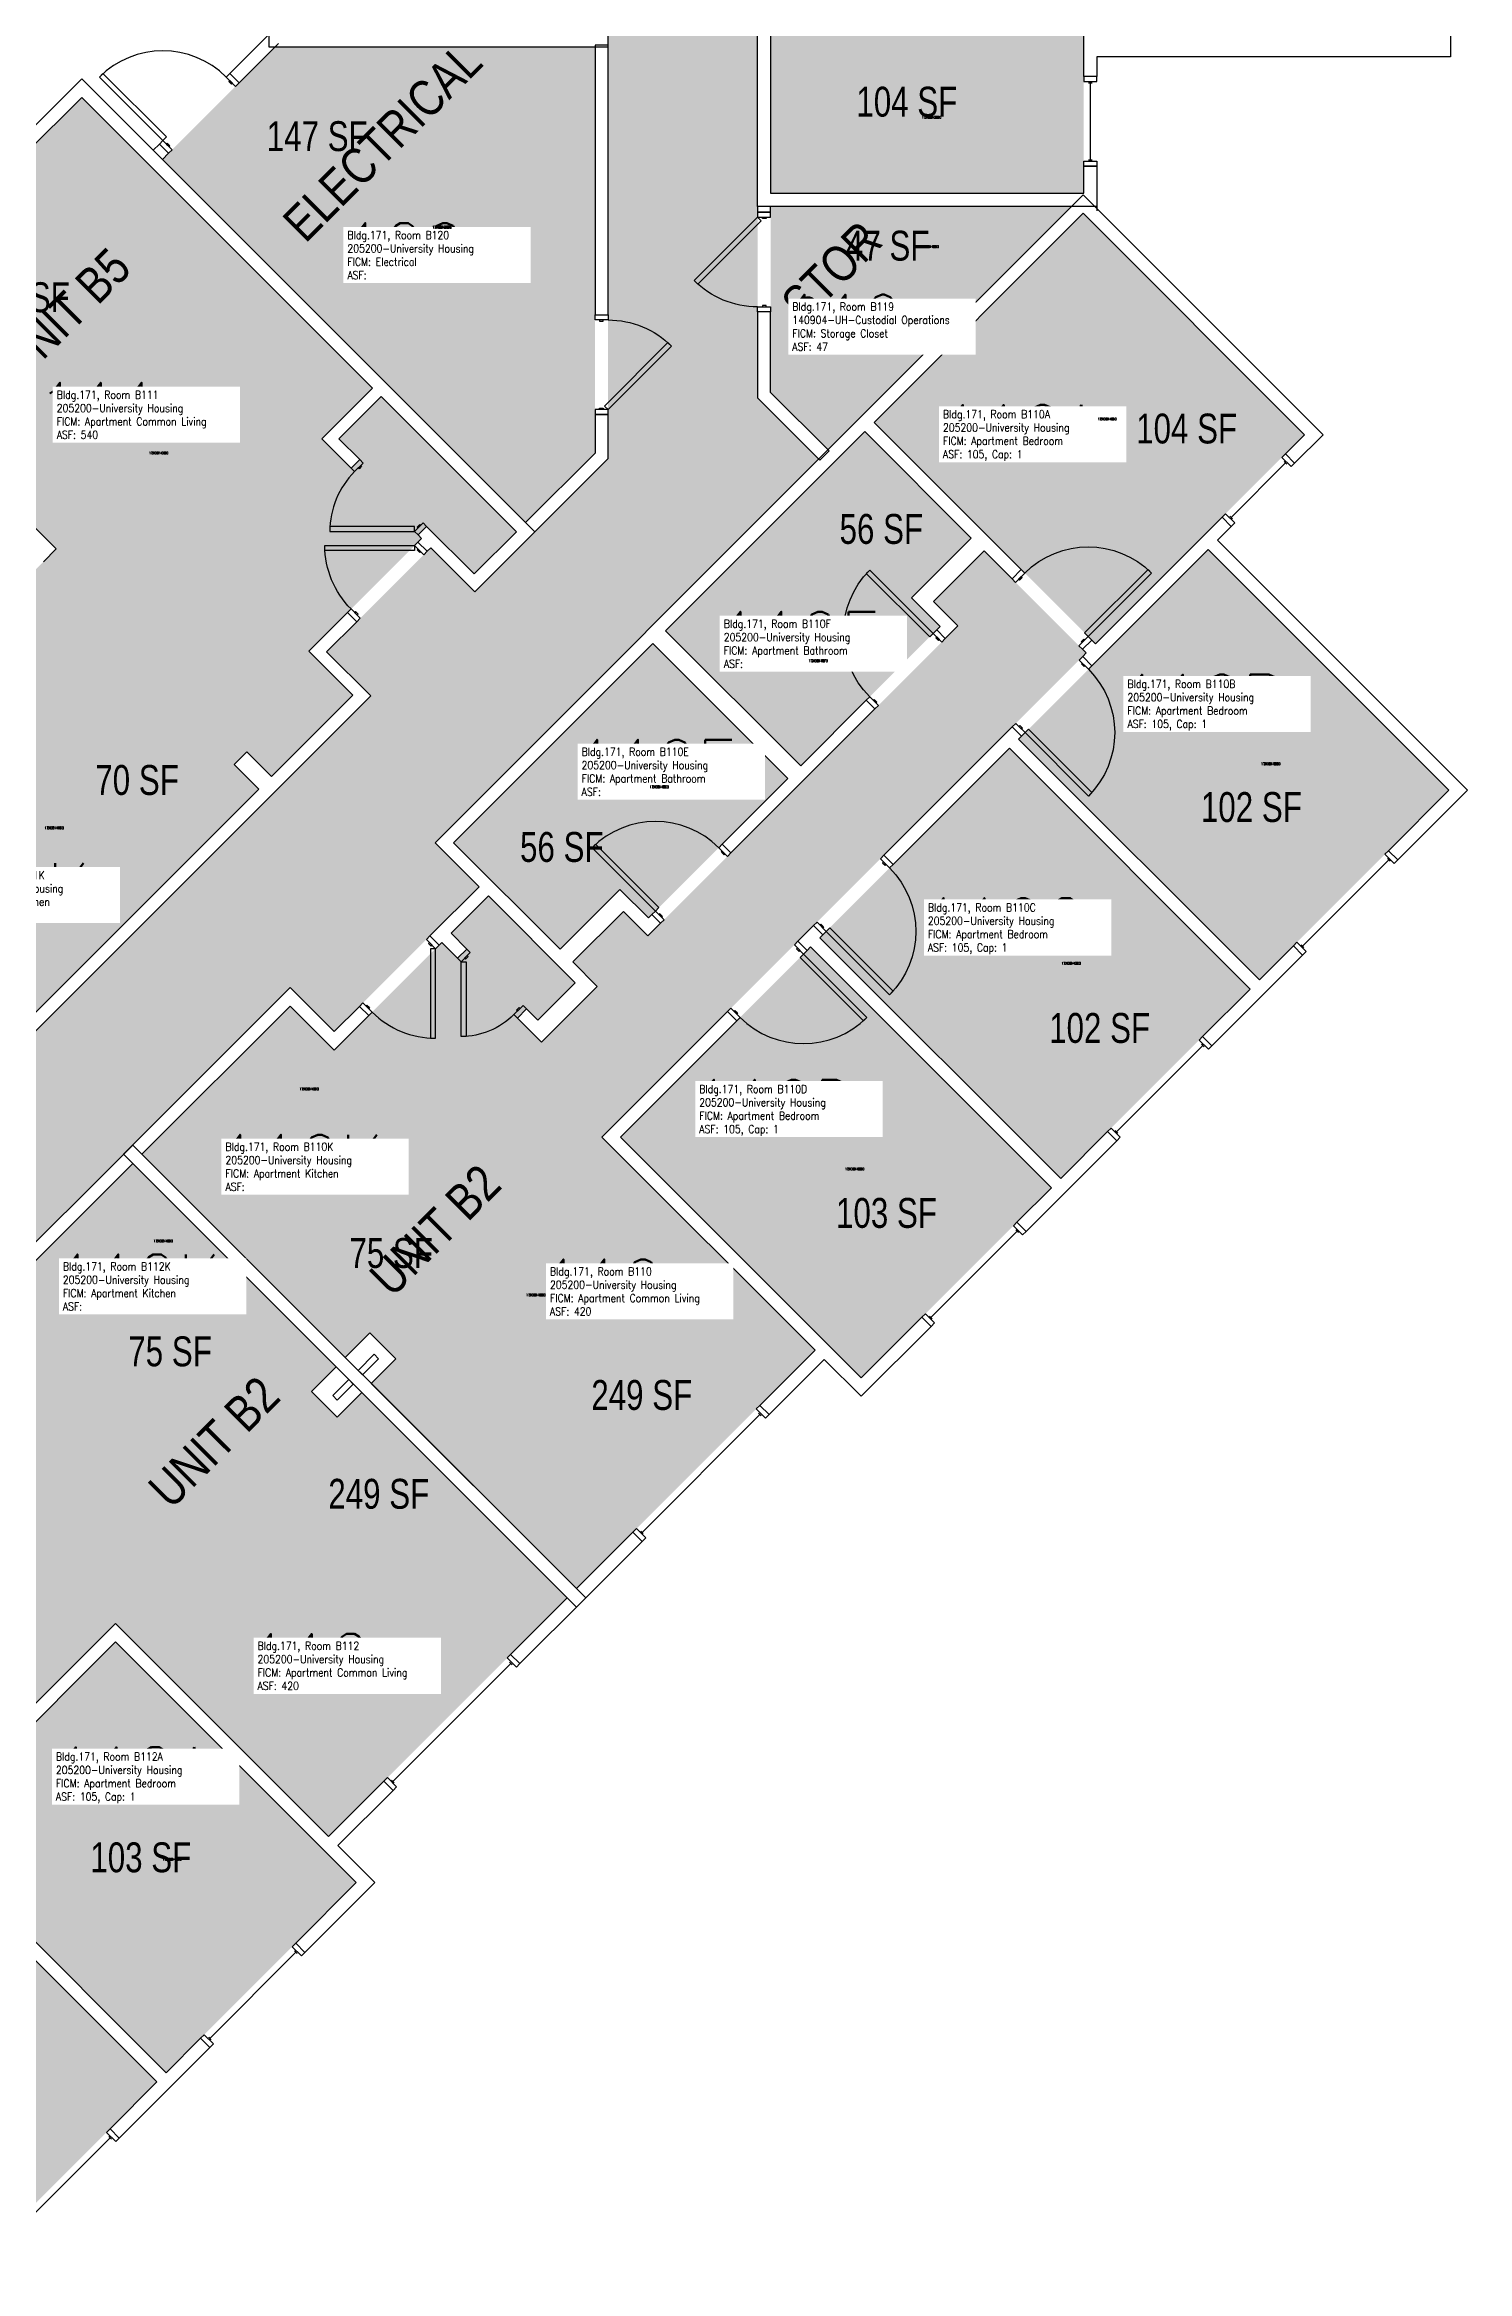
# Model space of a CAD drawing. Header units: inches. Extents: x -98 to 2219, y 102 to 2358.
# Drawn here: x 1648 to 2219, y 443 to 1338 of the extents above; entities that cross this region are included whole.
import ezdxf
from ezdxf.enums import TextEntityAlignment as Align

# ---------------------------------------------------------------- set-up
doc = ezdxf.new("R2010")
doc.units = ezdxf.units.IN
doc.header["$LTSCALE"] = 48
doc.header["$MEASUREMENT"] = 0
for name, color, linetype in [('A-Area-Iden', 1, 'Continuous'), ('A-DOOR', 2, 'Continuous'), ('A-GLAZ', 1, 'Continuous'), ('A-IDEN-RNUM', 7, 'Continuous'), ('A-IDEN-SNUM', 4, 'Continuous'), ('A-IDEN-VNUM', 4, 'Continuous'), ('A-WALL', 5, 'Continuous'), ('AREA-TEXT', 3, 'Continuous'), ('Rooms-Category-Color', 7, 'Continuous'), ('Rooms-College-Color', 7, 'Continuous'), ('Rooms-Department-Color', 7, 'Continuous'), ('Rooms-Division-Color', 7, 'Continuous'), ('Rooms-Information', 7, 'Continuous')]:
    doc.layers.add(name, color=color, linetype=linetype)
doc.styles.add('AREA', font='arial.ttf', dxfattribs={"width": 0.75, "height": 12})
doc.styles.add('ROOMSNUMBER', font='txt.shx', dxfattribs={"height": 0.03})
doc.styles.add('ROOMVNUMBER', font='simplex.shx', dxfattribs={"width": 0.85})
doc.styles.get("Standard").update_dxf_attribs({"font": 'ARIALN.TTF'})

msp = doc.modelspace()

# ---------------------------------------------------------------- hatches: boundary and pattern name
h = msp.add_hatch()
h.set_pattern_fill('ANSI31', color=256, angle=-135, style=0)
h.set_pattern_definition([(270, (2566.93916, 859.05579), (0.125, 2e-14), [])])
h.paths.add_polyline_path([(1919.64, 1037.59), (1878.11, 996.05), (1871.6, 1002.57), (1913.13, 1044.1)], flags=9)
at = {"layer": 'Rooms-Category-Color', "true_color": 0xadadad}
for points in [[(1933.92, 1907.33), (1873.92, 1907.33), (1873.92, 1787.42), (1848.92, 1787.42), (1848.92, 1705.09), (1873.92, 1705.09), (1873.92, 1171.68), (1958.51, 1171.41), (1933.92, 1196), (1933.92, 1640.97), (1958.92, 1640.97), (1958.92, 1723.3), (1933.92, 1723.3)], [(1868.67, 1173.85), (1868.67, 1337.06), (1740.21, 1337.06), (1694.94, 1291.79), (1840.78, 1145.96)], [(1328.21, 728.15), (1286.85, 686.78), (1302.23, 671.4), (1337.93, 635.69), (1239.12, 536.87), (1281.54, 494.44), (1557.87, 770.77), (1575.55, 753.09), (1633.76, 811.3), (1616.08, 828.98), (1746.21, 959.11), (1763.89, 941.44), (1822.1, 999.65), (1804.43, 1017.33), (1958.51, 1171.41), (1873.92, 1171.68), (1820.38, 1118.14), (1802.71, 1135.82), (1760.9, 1094.01), (1778.58, 1076.33), (1379.3, 677.06)]]:
    msp.add_hatch(color=253, dxfattribs=at).paths.add_polyline_path(points)
at = {"layer": 'Rooms-Category-Color', "true_color": 0x728ef3}
for points in [[(1939.17, 1278.19), (2064.92, 1278.19), (2064.92, 1396.94), (1939.17, 1396.94)], [(1378.07, 861.08), (1652.33, 1135.35), (1566.77, 1220.91), (1662.59, 1316.72), (1779.35, 1199.96), (1758.95, 1179.57), (1770.71, 1167.81), (1774.16, 1171.26), (1765.85, 1179.57), (1782.8, 1196.52), (1837.07, 1142.25), (1820.12, 1125.3), (1801.03, 1144.39), (1797.58, 1140.94), (1798.99, 1139.53), (1753.74, 1094.27), (1771.42, 1076.6), (1738.75, 1043.93), (1728.85, 1053.83), (1723.72, 1048.7), (1681.04, 1091.38), (1601.76, 1012.1), (1596.63, 1017.22), (1575.68, 996.28), (1585.48, 986.48), (1564.89, 965.88), (1557.82, 972.95), (1432.6, 847.74), (1439.67, 840.66), (1419.08, 820.07)], [(2060.04, 1272.94), (1939.17, 1272.94), (1939.17, 1198.18), (1962.22, 1175.13)], [(2064.66, 1270.14), (2153.58, 1181.22), (2069.61, 1097.25), (1980.69, 1186.17)], [(1976.98, 1182.46), (2019.76, 1139.68), (1995.72, 1115.64), (2007.21, 1104.15), (1951.25, 1048.19), (1896.98, 1102.46)], [(1778.73, 800.18), (1838.23, 859.68), (1763.89, 934.01), (1807.11, 977.23), (1813.44, 970.91), (1817.15, 974.62), (1810.83, 980.95), (1825.82, 995.94), (1860.73, 961.02), (1845.74, 946.03), (1841.2, 950.58), (1837.48, 946.86), (1847.15, 937.19), (1869.57, 959.61), (1859.76, 969.42), (1880.09, 989.75), (1889.9, 979.94), (2014.37, 1104.41), (2004.56, 1114.22), (2024.89, 1134.55), (2065.9, 1093.54), (1871.45, 899.09), (1957.01, 813.53), (1861.19, 717.71)], [(2114.87, 1135.08), (2211.56, 1038.39), (2135.46, 962.28), (2038.77, 1058.98)], [(1733.62, 1038.8), (1637.1, 942.28), (1584.52, 994.86), (1681.04, 1091.38)], [(1891.85, 1097.33), (1946.12, 1043.06), (1890.16, 987.1), (1878.67, 998.59), (1854.63, 974.55), (1811.85, 1017.33)], [(2131.75, 958.57), (2035.05, 1055.27), (1958.95, 979.17), (2055.65, 882.47)], [(1975.57, 802.39), (2051.94, 878.76), (1955.24, 975.45), (1878.87, 899.09)], [(1746.21, 951.69), (1838.23, 859.68), (1788.63, 810.08), (1778.29, 820.42), (1768.39, 810.52), (1686.71, 892.19)], [(1623.5, 828.98), (1715.52, 736.97), (1765.12, 786.57), (1754.77, 796.91), (1764.67, 806.81), (1683, 888.48)], [(1775.01, 796.47), (1715.52, 736.97), (1641.18, 811.3), (1597.96, 768.08), (1604.29, 761.75), (1600.58, 758.04), (1594.25, 764.37), (1579.26, 749.38), (1614.17, 714.47), (1629.16, 729.46), (1624.62, 734), (1628.33, 737.71), (1638, 728.04), (1615.59, 705.63), (1605.77, 715.44), (1585.44, 695.11), (1595.26, 685.3), (1470.78, 560.82), (1460.97, 570.64), (1440.64, 550.31), (1481.65, 509.29), (1676.11, 703.75), (1761.67, 618.19), (1857.48, 714)], [(1676.11, 696.32), (1772.81, 599.63), (1696.44, 523.26), (1599.74, 619.96)], [(1616.62, 443.44), (1519.93, 540.14), (1596.03, 616.24), (1692.73, 519.55)]]:
    msp.add_hatch(color=171, dxfattribs=at).paths.add_polyline_path(points)
at = {"layer": 'Rooms-College-Color', "true_color": 0xadadad}
for points in [[(1933.92, 1907.33), (1873.92, 1907.33), (1873.92, 1787.42), (1848.92, 1787.42), (1848.92, 1705.09), (1873.92, 1705.09), (1873.92, 1171.68), (1958.51, 1171.41), (1933.92, 1196), (1933.92, 1640.97), (1958.92, 1640.97), (1958.92, 1723.3), (1933.92, 1723.3)], [(1939.17, 1278.19), (2064.92, 1278.19), (2064.92, 1396.94), (1939.17, 1396.94)], [(1868.67, 1173.85), (1868.67, 1337.06), (1740.21, 1337.06), (1694.94, 1291.79), (1840.78, 1145.96)], [(1378.07, 861.08), (1652.33, 1135.35), (1566.77, 1220.91), (1662.59, 1316.72), (1779.35, 1199.96), (1758.95, 1179.57), (1770.71, 1167.81), (1774.16, 1171.26), (1765.85, 1179.57), (1782.8, 1196.52), (1837.07, 1142.25), (1820.12, 1125.3), (1801.03, 1144.39), (1797.58, 1140.94), (1798.99, 1139.53), (1753.74, 1094.27), (1771.42, 1076.6), (1738.75, 1043.93), (1728.85, 1053.83), (1723.72, 1048.7), (1681.04, 1091.38), (1601.76, 1012.1), (1596.63, 1017.22), (1575.68, 996.28), (1585.48, 986.48), (1564.89, 965.88), (1557.82, 972.95), (1432.6, 847.74), (1439.67, 840.66), (1419.08, 820.07)], [(2060.04, 1272.94), (1939.17, 1272.94), (1939.17, 1198.18), (1962.22, 1175.13)], [(2064.66, 1270.14), (2153.58, 1181.22), (2069.61, 1097.25), (1980.69, 1186.17)], [(1976.98, 1182.46), (2019.76, 1139.68), (1995.72, 1115.64), (2007.21, 1104.15), (1951.25, 1048.19), (1896.98, 1102.46)], [(1328.21, 728.15), (1286.85, 686.78), (1302.23, 671.4), (1337.93, 635.69), (1239.12, 536.87), (1281.54, 494.44), (1557.87, 770.77), (1575.55, 753.09), (1633.76, 811.3), (1616.08, 828.98), (1746.21, 959.11), (1763.89, 941.44), (1822.1, 999.65), (1804.43, 1017.33), (1958.51, 1171.41), (1873.92, 1171.68), (1820.38, 1118.14), (1802.71, 1135.82), (1760.9, 1094.01), (1778.58, 1076.33), (1379.3, 677.06)], [(1778.73, 800.18), (1838.23, 859.68), (1763.89, 934.01), (1807.11, 977.23), (1813.44, 970.91), (1817.15, 974.62), (1810.83, 980.95), (1825.82, 995.94), (1860.73, 961.02), (1845.74, 946.03), (1841.2, 950.58), (1837.48, 946.86), (1847.15, 937.19), (1869.57, 959.61), (1859.76, 969.42), (1880.09, 989.75), (1889.9, 979.94), (2014.37, 1104.41), (2004.56, 1114.22), (2024.89, 1134.55), (2065.9, 1093.54), (1871.45, 899.09), (1957.01, 813.53), (1861.19, 717.71)], [(2114.87, 1135.08), (2211.56, 1038.39), (2135.46, 962.28), (2038.77, 1058.98)], [(1733.62, 1038.8), (1637.1, 942.28), (1584.52, 994.86), (1681.04, 1091.38)], [(1891.85, 1097.33), (1946.12, 1043.06), (1890.16, 987.1), (1878.67, 998.59), (1854.63, 974.55), (1811.85, 1017.33)], [(2131.75, 958.57), (2035.05, 1055.27), (1958.95, 979.17), (2055.65, 882.47)], [(1975.57, 802.39), (2051.94, 878.76), (1955.24, 975.45), (1878.87, 899.09)], [(1746.21, 951.69), (1838.23, 859.68), (1788.63, 810.08), (1778.29, 820.42), (1768.39, 810.52), (1686.71, 892.19)], [(1623.5, 828.98), (1715.52, 736.97), (1765.12, 786.57), (1754.77, 796.91), (1764.67, 806.81), (1683, 888.48)], [(1775.01, 796.47), (1715.52, 736.97), (1641.18, 811.3), (1597.96, 768.08), (1604.29, 761.75), (1600.58, 758.04), (1594.25, 764.37), (1579.26, 749.38), (1614.17, 714.47), (1629.16, 729.46), (1624.62, 734), (1628.33, 737.71), (1638, 728.04), (1615.59, 705.63), (1605.77, 715.44), (1585.44, 695.11), (1595.26, 685.3), (1470.78, 560.82), (1460.97, 570.64), (1440.64, 550.31), (1481.65, 509.29), (1676.11, 703.75), (1761.67, 618.19), (1857.48, 714)], [(1676.11, 696.32), (1772.81, 599.63), (1696.44, 523.26), (1599.74, 619.96)], [(1616.62, 443.44), (1519.93, 540.14), (1596.03, 616.24), (1692.73, 519.55)]]:
    msp.add_hatch(color=253, dxfattribs=at).paths.add_polyline_path(points)
at = {"layer": 'Rooms-Department-Color', "true_color": 0xacacac}
for points in [[(1933.92, 1907.33), (1873.92, 1907.33), (1873.92, 1787.42), (1848.92, 1787.42), (1848.92, 1705.09), (1873.92, 1705.09), (1873.92, 1171.68), (1958.51, 1171.41), (1933.92, 1196), (1933.92, 1640.97), (1958.92, 1640.97), (1958.92, 1723.3), (1933.92, 1723.3)], [(1868.67, 1173.85), (1868.67, 1337.06), (1740.21, 1337.06), (1694.94, 1291.79), (1840.78, 1145.96)], [(1328.21, 728.15), (1286.85, 686.78), (1302.23, 671.4), (1337.93, 635.69), (1239.12, 536.87), (1281.54, 494.44), (1557.87, 770.77), (1575.55, 753.09), (1633.76, 811.3), (1616.08, 828.98), (1746.21, 959.11), (1763.89, 941.44), (1822.1, 999.65), (1804.43, 1017.33), (1958.51, 1171.41), (1873.92, 1171.68), (1820.38, 1118.14), (1802.71, 1135.82), (1760.9, 1094.01), (1778.58, 1076.33), (1379.3, 677.06)]]:
    msp.add_hatch(color=253, dxfattribs=at).paths.add_polyline_path(points)
at = {"layer": 'Rooms-Department-Color', "true_color": 0x604aed}
for points in [[(1939.17, 1278.19), (2064.92, 1278.19), (2064.92, 1396.94), (1939.17, 1396.94)], [(1378.07, 861.08), (1652.33, 1135.35), (1566.77, 1220.91), (1662.59, 1316.72), (1779.35, 1199.96), (1758.95, 1179.57), (1770.71, 1167.81), (1774.16, 1171.26), (1765.85, 1179.57), (1782.8, 1196.52), (1837.07, 1142.25), (1820.12, 1125.3), (1801.03, 1144.39), (1797.58, 1140.94), (1798.99, 1139.53), (1753.74, 1094.27), (1771.42, 1076.6), (1738.75, 1043.93), (1728.85, 1053.83), (1723.72, 1048.7), (1681.04, 1091.38), (1601.76, 1012.1), (1596.63, 1017.22), (1575.68, 996.28), (1585.48, 986.48), (1564.89, 965.88), (1557.82, 972.95), (1432.6, 847.74), (1439.67, 840.66), (1419.08, 820.07)], [(2060.04, 1272.94), (1939.17, 1272.94), (1939.17, 1198.18), (1962.22, 1175.13)], [(2064.66, 1270.14), (2153.58, 1181.22), (2069.61, 1097.25), (1980.69, 1186.17)], [(1976.98, 1182.46), (2019.76, 1139.68), (1995.72, 1115.64), (2007.21, 1104.15), (1951.25, 1048.19), (1896.98, 1102.46)], [(1778.73, 800.18), (1838.23, 859.68), (1763.89, 934.01), (1807.11, 977.23), (1813.44, 970.91), (1817.15, 974.62), (1810.83, 980.95), (1825.82, 995.94), (1860.73, 961.02), (1845.74, 946.03), (1841.2, 950.58), (1837.48, 946.86), (1847.15, 937.19), (1869.57, 959.61), (1859.76, 969.42), (1880.09, 989.75), (1889.9, 979.94), (2014.37, 1104.41), (2004.56, 1114.22), (2024.89, 1134.55), (2065.9, 1093.54), (1871.45, 899.09), (1957.01, 813.53), (1861.19, 717.71)], [(2114.87, 1135.08), (2211.56, 1038.39), (2135.46, 962.28), (2038.77, 1058.98)], [(1733.62, 1038.8), (1637.1, 942.28), (1584.52, 994.86), (1681.04, 1091.38)], [(1891.85, 1097.33), (1946.12, 1043.06), (1890.16, 987.1), (1878.67, 998.59), (1854.63, 974.55), (1811.85, 1017.33)], [(2131.75, 958.57), (2035.05, 1055.27), (1958.95, 979.17), (2055.65, 882.47)], [(1975.57, 802.39), (2051.94, 878.76), (1955.24, 975.45), (1878.87, 899.09)], [(1746.21, 951.69), (1838.23, 859.68), (1788.63, 810.08), (1778.29, 820.42), (1768.39, 810.52), (1686.71, 892.19)], [(1623.5, 828.98), (1715.52, 736.97), (1765.12, 786.57), (1754.77, 796.91), (1764.67, 806.81), (1683, 888.48)], [(1775.01, 796.47), (1715.52, 736.97), (1641.18, 811.3), (1597.96, 768.08), (1604.29, 761.75), (1600.58, 758.04), (1594.25, 764.37), (1579.26, 749.38), (1614.17, 714.47), (1629.16, 729.46), (1624.62, 734), (1628.33, 737.71), (1638, 728.04), (1615.59, 705.63), (1605.77, 715.44), (1585.44, 695.11), (1595.26, 685.3), (1470.78, 560.82), (1460.97, 570.64), (1440.64, 550.31), (1481.65, 509.29), (1676.11, 703.75), (1761.67, 618.19), (1857.48, 714)], [(1676.11, 696.32), (1772.81, 599.63), (1696.44, 523.26), (1599.74, 619.96)], [(1616.62, 443.44), (1519.93, 540.14), (1596.03, 616.24), (1692.73, 519.55)]]:
    msp.add_hatch(color=173, dxfattribs=at).paths.add_polyline_path(points)
at = {"layer": 'Rooms-Division-Color', "true_color": 0xadadad}
for points in [[(1933.92, 1907.33), (1873.92, 1907.33), (1873.92, 1787.42), (1848.92, 1787.42), (1848.92, 1705.09), (1873.92, 1705.09), (1873.92, 1171.68), (1958.51, 1171.41), (1933.92, 1196), (1933.92, 1640.97), (1958.92, 1640.97), (1958.92, 1723.3), (1933.92, 1723.3)], [(1868.67, 1173.85), (1868.67, 1337.06), (1740.21, 1337.06), (1694.94, 1291.79), (1840.78, 1145.96)], [(1328.21, 728.15), (1286.85, 686.78), (1302.23, 671.4), (1337.93, 635.69), (1239.12, 536.87), (1281.54, 494.44), (1557.87, 770.77), (1575.55, 753.09), (1633.76, 811.3), (1616.08, 828.98), (1746.21, 959.11), (1763.89, 941.44), (1822.1, 999.65), (1804.43, 1017.33), (1958.51, 1171.41), (1873.92, 1171.68), (1820.38, 1118.14), (1802.71, 1135.82), (1760.9, 1094.01), (1778.58, 1076.33), (1379.3, 677.06)]]:
    msp.add_hatch(color=253, dxfattribs=at).paths.add_polyline_path(points)
at = {"layer": 'Rooms-Division-Color', "true_color": 0x604aed}
for points in [[(1939.17, 1278.19), (2064.92, 1278.19), (2064.92, 1396.94), (1939.17, 1396.94)], [(1378.07, 861.08), (1652.33, 1135.35), (1566.77, 1220.91), (1662.59, 1316.72), (1779.35, 1199.96), (1758.95, 1179.57), (1770.71, 1167.81), (1774.16, 1171.26), (1765.85, 1179.57), (1782.8, 1196.52), (1837.07, 1142.25), (1820.12, 1125.3), (1801.03, 1144.39), (1797.58, 1140.94), (1798.99, 1139.53), (1753.74, 1094.27), (1771.42, 1076.6), (1738.75, 1043.93), (1728.85, 1053.83), (1723.72, 1048.7), (1681.04, 1091.38), (1601.76, 1012.1), (1596.63, 1017.22), (1575.68, 996.28), (1585.48, 986.48), (1564.89, 965.88), (1557.82, 972.95), (1432.6, 847.74), (1439.67, 840.66), (1419.08, 820.07)], [(2060.04, 1272.94), (1939.17, 1272.94), (1939.17, 1198.18), (1962.22, 1175.13)], [(2064.66, 1270.14), (2153.58, 1181.22), (2069.61, 1097.25), (1980.69, 1186.17)], [(1976.98, 1182.46), (2019.76, 1139.68), (1995.72, 1115.64), (2007.21, 1104.15), (1951.25, 1048.19), (1896.98, 1102.46)], [(1778.73, 800.18), (1838.23, 859.68), (1763.89, 934.01), (1807.11, 977.23), (1813.44, 970.91), (1817.15, 974.62), (1810.83, 980.95), (1825.82, 995.94), (1860.73, 961.02), (1845.74, 946.03), (1841.2, 950.58), (1837.48, 946.86), (1847.15, 937.19), (1869.57, 959.61), (1859.76, 969.42), (1880.09, 989.75), (1889.9, 979.94), (2014.37, 1104.41), (2004.56, 1114.22), (2024.89, 1134.55), (2065.9, 1093.54), (1871.45, 899.09), (1957.01, 813.53), (1861.19, 717.71)], [(2114.87, 1135.08), (2211.56, 1038.39), (2135.46, 962.28), (2038.77, 1058.98)], [(1733.62, 1038.8), (1637.1, 942.28), (1584.52, 994.86), (1681.04, 1091.38)], [(1891.85, 1097.33), (1946.12, 1043.06), (1890.16, 987.1), (1878.67, 998.59), (1854.63, 974.55), (1811.85, 1017.33)], [(2131.75, 958.57), (2035.05, 1055.27), (1958.95, 979.17), (2055.65, 882.47)], [(1975.57, 802.39), (2051.94, 878.76), (1955.24, 975.45), (1878.87, 899.09)], [(1746.21, 951.69), (1838.23, 859.68), (1788.63, 810.08), (1778.29, 820.42), (1768.39, 810.52), (1686.71, 892.19)], [(1623.5, 828.98), (1715.52, 736.97), (1765.12, 786.57), (1754.77, 796.91), (1764.67, 806.81), (1683, 888.48)], [(1775.01, 796.47), (1715.52, 736.97), (1641.18, 811.3), (1597.96, 768.08), (1604.29, 761.75), (1600.58, 758.04), (1594.25, 764.37), (1579.26, 749.38), (1614.17, 714.47), (1629.16, 729.46), (1624.62, 734), (1628.33, 737.71), (1638, 728.04), (1615.59, 705.63), (1605.77, 715.44), (1585.44, 695.11), (1595.26, 685.3), (1470.78, 560.82), (1460.97, 570.64), (1440.64, 550.31), (1481.65, 509.29), (1676.11, 703.75), (1761.67, 618.19), (1857.48, 714)], [(1676.11, 696.32), (1772.81, 599.63), (1696.44, 523.26), (1599.74, 619.96)], [(1616.62, 443.44), (1519.93, 540.14), (1596.03, 616.24), (1692.73, 519.55)]]:
    msp.add_hatch(color=173, dxfattribs=at).paths.add_polyline_path(points)

# ---------------------------------------------------------------- linework, layer by layer
at = {"layer": 'A-DOOR'}
for p, q in [((1671.08, 1326.26), (1669.67, 1324.85)), ((1669.67, 1324.85), (1695.12, 1299.39)), ((1696.54, 1300.81), (1671.08, 1326.26)), ((1721.99, 1326.26), (1720.58, 1324.85)), ((1720.58, 1324.85), (1724.29, 1321.14)), ((1725.7, 1322.55), (1721.99, 1326.26)), ((1721.64, 1323.08), (1721.99, 1323.43)), ((1722.7, 1322.02), (1721.64, 1323.08)), ((1721.99, 1323.43), (1723.05, 1322.37)), ((1723.05, 1322.37), (1722.7, 1322.02)), ((1724.29, 1321.14), (1725.7, 1322.55)), ((1693.71, 1297.98), (1695.12, 1299.39)), ((1697.42, 1294.27), (1693.71, 1297.98)), ((1695.12, 1299.39), (1696.54, 1300.81)), ((1695.12, 1299.39), (1698.83, 1295.68)), ((1696.89, 1298.33), (1696.54, 1297.98)), ((1696.54, 1297.98), (1697.6, 1296.92)), ((1697.95, 1297.27), (1696.89, 1298.33)), ((1697.6, 1296.92), (1697.95, 1297.27)), ((1698.83, 1295.68), (1697.42, 1294.27)), ((1939.17, 1270.57), (1933.92, 1270.57)), ((1933.92, 1270.57), (1933.92, 1268.57)), ((1939.17, 1268.57), (1939.17, 1270.57)), ((1908.47, 1243.11), (1933.92, 1268.57)), ((1935.34, 1267.15), (1909.88, 1241.7)), ((1933.92, 1268.57), (1935.34, 1267.15)), ((1933.92, 1268.57), (1939.17, 1268.57)), ((1935.92, 1268.07), (1935.92, 1268.57)), ((1935.92, 1268.57), (1937.42, 1268.57)), ((1937.42, 1268.07), (1935.92, 1268.07)), ((1937.42, 1268.57), (1937.42, 1268.07)), ((1909.88, 1241.7), (1908.47, 1243.11)), ((1868.67, 1227.32), (1868.67, 1229.32)), ((1868.67, 1229.32), (1873.92, 1229.32)), ((1873.92, 1227.32), (1868.67, 1227.32)), ((1870.42, 1227.32), (1870.42, 1226.82)), ((1871.92, 1227.32), (1870.42, 1227.32)), ((1870.42, 1226.82), (1871.92, 1226.82)), ((1871.92, 1226.82), (1871.92, 1227.32)), ((1873.92, 1229.32), (1873.92, 1227.32)), ((1933.92, 1230.57), (1933.92, 1232.57)), ((1933.92, 1232.57), (1939.17, 1232.57)), ((1939.17, 1230.57), (1933.92, 1230.57)), ((1937.42, 1233.07), (1935.92, 1233.07)), ((1935.92, 1233.07), (1935.92, 1232.57)), ((1935.92, 1232.57), (1937.42, 1232.57)), ((1937.42, 1232.57), (1937.42, 1233.07)), ((1939.17, 1232.57), (1939.17, 1230.57)), ((1872.51, 1192.73), (1897.96, 1218.19)), ((1899.38, 1216.77), (1873.92, 1191.32)), ((1897.96, 1218.19), (1899.38, 1216.77)), ((1868.67, 1191.32), (1868.67, 1189.32)), ((1873.92, 1191.32), (1868.67, 1191.32)), ((1870.42, 1191.32), (1870.42, 1191.82)), ((1870.42, 1191.82), (1871.92, 1191.82)), ((1871.92, 1191.32), (1870.42, 1191.32)), ((1871.92, 1191.82), (1871.92, 1191.32)), ((1873.92, 1191.32), (1872.51, 1192.73)), ((1873.92, 1189.32), (1873.92, 1191.32)), ((1868.67, 1189.32), (1873.92, 1189.32))]:
    msp.add_line(p, q, dxfattribs=at)
for points in [[(1775.57, 1169.84), (1774.16, 1171.26), (1770.71, 1167.81), (1772.12, 1166.4)], [(1774.6, 1168.87), (1774.95, 1168.52), (1773.89, 1167.46), (1773.54, 1167.81)], [(1799.61, 1145.8), (1801.03, 1144.39), (1797.58, 1140.94), (1796.16, 1142.36)], [(1798.64, 1144.83), (1798.29, 1145.18), (1797.23, 1144.12), (1797.58, 1143.77)], [(1796.15, 1136.68), (1796.15, 1134.68), (1760.15, 1134.68), (1760.15, 1136.68)], [(1796.16, 1142.36), (1796.16, 1144.36), (1762.16, 1144.36), (1762.16, 1142.36)], [(1799.86, 1132.97), (1801.27, 1134.38), (1797.56, 1138.09), (1796.15, 1136.68)], [(1798.62, 1134.21), (1798.27, 1133.85), (1797.21, 1134.91), (1797.56, 1135.27)], [(2004.46, 1101.4), (2003.05, 1099.98), (1977.59, 1125.44), (1979, 1126.85)], [(2037.53, 1121.91), (2036.12, 1123.33), (2039.83, 1127.04), (2041.24, 1125.62)], [(2038.77, 1123.15), (2039.12, 1122.8), (2040.18, 1123.86), (2039.83, 1124.21)], [(2066.7, 1100.17), (2065.28, 1101.58), (2090.74, 1127.04), (2092.15, 1125.62)], [(1774.4, 1107.51), (1772.99, 1106.1), (1769.28, 1109.81), (1770.69, 1111.22)], [(1773.16, 1108.75), (1773.52, 1109.1), (1772.46, 1110.16), (1772.1, 1109.81)], [(2007.91, 1097.95), (2009.32, 1099.36), (2005.87, 1102.81), (2004.46, 1101.4)], [(2006.93, 1098.92), (2006.58, 1098.57), (2005.52, 1099.63), (2005.87, 1099.98)], [(2062.99, 1096.46), (2064.4, 1095.04), (2068.11, 1098.75), (2066.7, 1100.17)], [(2063.07, 1090.71), (2064.49, 1092.13), (2068.2, 1088.41), (2066.78, 1087)], [(2064.22, 1097.69), (2063.87, 1098.05), (2064.93, 1099.11), (2065.28, 1098.75)], [(2064.31, 1089.47), (2063.96, 1089.12), (2065.02, 1088.06), (2065.37, 1088.41)], [(1982.45, 1072.49), (1981.04, 1071.08), (1977.59, 1074.53), (1979, 1075.94)], [(1981.48, 1073.46), (1981.83, 1073.82), (1980.77, 1074.88), (1980.42, 1074.53)], [(2037.62, 1065.26), (2036.2, 1063.84), (2039.91, 1060.13), (2041.33, 1061.54)], [(2038.85, 1064.02), (2039.21, 1064.37), (2040.27, 1063.31), (2039.91, 1062.96)], [(2041.33, 1061.54), (2042.74, 1062.96), (2068.2, 1037.5), (2066.78, 1036.09)], [(1892.91, 989.85), (1894.33, 991.26), (1868.87, 1016.72), (1867.46, 1015.31)], [(1921.82, 1011.86), (1923.23, 1013.27), (1919.78, 1016.72), (1918.37, 1015.31)], [(1920.84, 1012.83), (1920.49, 1012.48), (1919.43, 1013.54), (1919.78, 1013.89)], [(1983.26, 1010.9), (1984.67, 1012.31), (1988.38, 1008.6), (1986.97, 1007.19)], [(1984.5, 1009.66), (1984.14, 1009.31), (1985.2, 1008.25), (1985.56, 1008.6)], [(1896.36, 986.4), (1894.95, 984.99), (1891.5, 988.44), (1892.91, 989.85)], [(1895.39, 987.37), (1895.74, 987.73), (1894.68, 988.79), (1894.33, 988.44)], [(1957.8, 985.44), (1956.39, 984.03), (1960.1, 980.32), (1961.51, 981.73)], [(1959.04, 984.2), (1959.39, 984.56), (1960.45, 983.5), (1960.1, 983.14)], [(1800.93, 978.48), (1802.35, 979.9), (1806.06, 976.18), (1804.65, 974.77)], [(1802.17, 977.24), (1801.82, 976.89), (1802.88, 975.83), (1803.23, 976.18)], [(1948.7, 976.34), (1950.11, 977.75), (1953.82, 974.04), (1952.41, 972.63)], [(1949.94, 975.1), (1949.58, 974.75), (1950.64, 973.69), (1951, 974.04)], [(1961.51, 981.73), (1962.93, 983.14), (1988.38, 957.69), (1986.97, 956.27)], [(1804.65, 974.77), (1802.65, 974.77), (1802.65, 938.77), (1804.65, 938.77)], [(1818.57, 973.2), (1817.15, 974.62), (1813.44, 970.91), (1814.86, 969.49)], [(1814.86, 969.49), (1816.86, 969.49), (1816.86, 939.49), (1814.86, 939.49)], [(1817.33, 971.97), (1817.68, 971.61), (1816.62, 970.55), (1816.27, 970.91)], [(1952.41, 972.63), (1951, 971.21), (1976.45, 945.76), (1977.87, 947.17)], [(1775.48, 953.02), (1774.06, 951.61), (1777.78, 947.9), (1779.19, 949.31)], [(1776.72, 951.79), (1777.07, 952.14), (1778.13, 951.08), (1777.78, 950.73)], [(1839.78, 951.99), (1841.2, 950.58), (1837.48, 946.86), (1836.07, 948.28)], [(1838.54, 950.75), (1838.19, 951.11), (1837.13, 950.05), (1837.48, 949.69)], [(1923.24, 950.88), (1921.83, 949.47), (1925.54, 945.76), (1926.95, 947.17)], [(1924.48, 949.64), (1924.83, 950), (1925.89, 948.94), (1925.54, 948.58)]]:
    msp.add_lwpolyline(points, close=True, dxfattribs=at)
for centre, radius, start, end in [((1695.12, 1299.39), 36, 45, 135), ((1796.16, 1142.36), 34, 135, 180), ((1892.91, 989.85), 36, 45, 135), ((1804.65, 974.77), 36, 225, 270), ((1952.41, 972.63), 36, 225, 315)]:
    msp.add_arc(centre, radius, start, end, dxfattribs=at)
at = {"layer": 'A-DOOR', "extrusion": (0, 0, -1)}
for centre, radius, start, end in [((-1933.92, 1268.57), 36, 270, 315), ((-1873.92, 1191.32), 36, 90, 135), ((-1796.15, 1136.68), 36, 315, 0), ((-2066.7, 1100.17), 36, 45, 135), ((-2004.46, 1101.4), 36, 315, 45), ((-2041.33, 1061.54), 36, 135, 225), ((-1961.51, 981.73), 36, 135, 225), ((-1814.86, 969.49), 30, 225, 270)]:
    msp.add_arc(centre, radius, start, end, dxfattribs=at)
at = {"layer": 'A-GLAZ'}
for p, q in [((2066.8, 1322.57), (2068.3, 1322.57)), ((2067.55, 1322.57), (2067.55, 1291.57)), ((2066.8, 1291.57), (2068.3, 1291.57)), ((2124.06, 1147.98), (2145.98, 1169.9)), ((2145.45, 1170.43), (2146.51, 1169.37)), ((2123.53, 1148.51), (2124.59, 1147.45)), ((2186.83, 1011), (2187.9, 1009.94)), ((2152.72, 975.83), (2187.36, 1010.47)), ((2152.19, 976.36), (2153.25, 975.3)), ((2078.1, 901.21), (2112.75, 935.86)), ((2112.22, 936.39), (2113.28, 935.33)), ((2077.57, 901.74), (2078.63, 900.68)), ((2003.52, 826.63), (2038.17, 861.28)), ((2037.64, 861.81), (2038.7, 860.75)), ((2002.99, 827.16), (2004.05, 826.1)), ((1887.53, 740.33), (1934.9, 787.71)), ((1934.37, 788.24), (1935.43, 787.18)), ((1887, 740.86), (1888.06, 739.8)), ((1834.86, 687.67), (1787.48, 640.29)), ((1834.33, 688.2), (1835.39, 687.14)), ((1786.95, 640.82), (1788.01, 639.76)), ((1748.57, 571.67), (1713.92, 537.03)), ((1748.04, 572.2), (1749.1, 571.14)), ((1713.39, 537.56), (1714.45, 536.5)), ((1673.99, 497.1), (1639.34, 462.45)), ((1673.46, 497.63), (1674.52, 496.57))]:
    msp.add_line(p, q, dxfattribs=at)
for points in [[(2070.17, 1323.07), (2070.17, 1325.07), (2064.92, 1325.07), (2064.92, 1323.07)], [(2070.17, 1291.07), (2070.17, 1289.07), (2064.92, 1289.07), (2064.92, 1291.07)], [(2148.19, 1168.4), (2149.6, 1169.82), (2145.89, 1173.53), (2144.47, 1172.11)], [(2125.56, 1145.77), (2124.14, 1144.36), (2120.43, 1148.07), (2121.85, 1149.49)], [(2189.57, 1008.97), (2190.99, 1010.39), (2187.28, 1014.1), (2185.86, 1012.68)], [(2154.22, 973.62), (2152.8, 972.2), (2149.09, 975.91), (2150.51, 977.33)], [(2114.96, 934.35), (2116.37, 935.77), (2112.66, 939.48), (2111.24, 938.07)], [(2079.6, 899), (2078.19, 897.58), (2074.47, 901.3), (2075.89, 902.71)], [(2040.38, 859.77), (2041.79, 861.19), (2038.08, 864.9), (2036.67, 863.49)], [(2005.02, 824.42), (2003.61, 823.01), (1999.9, 826.72), (2001.31, 828.13)], [(1937.11, 786.21), (1938.53, 787.62), (1934.81, 791.33), (1933.4, 789.92)], [(1889.03, 738.12), (1887.62, 736.71), (1883.9, 740.42), (1885.32, 741.84)], [(1837.07, 686.17), (1838.48, 687.58), (1834.77, 691.29), (1833.36, 689.88)], [(1788.99, 638.08), (1787.57, 636.67), (1783.86, 640.38), (1785.27, 641.79)], [(1750.78, 570.17), (1752.19, 571.59), (1748.48, 575.3), (1747.06, 573.88)], [(1715.42, 534.82), (1714.01, 533.4), (1710.29, 537.11), (1711.71, 538.53)], [(1676.2, 495.59), (1677.61, 497.01), (1673.9, 500.72), (1672.48, 499.31)]]:
    msp.add_lwpolyline(points, close=True, dxfattribs=at)
at = {"layer": 'A-WALL'}
for p, q in [((1873.92, 1337.06), (1873.92, 1465.68)), ((1933.92, 1272.94), (1933.92, 1401.57)), ((1939.17, 1396.94), (1939.17, 1278.19)), ((2064.92, 1333.57), (2064.92, 1396.94)), ((2212.17, 1372.54), (2212.17, 1332.94)), ((1737.67, 1353.19), (1737.67, 1337.06)), ((1737.86, 1342.13), (1721.99, 1326.26)), ((1725.7, 1322.55), (1741.57, 1338.41)), ((1737.67, 1337.06), (1873.92, 1337.06)), ((1873.92, 1337.68), (1868.67, 1337.68)), ((1868.67, 1337.68), (1868.67, 1229.32)), ((1873.92, 1229.32), (1873.92, 1337.68)), ((2064.92, 1325.07), (2064.92, 1333.57)), ((2212.17, 1332.94), (2070.17, 1332.94)), ((2070.17, 1332.94), (2070.17, 1325.07)), ((1662.59, 1324.15), (1636.17, 1297.73)), ((1844.49, 1142.25), (1662.59, 1324.15)), ((1721.99, 1326.26), (1725.7, 1322.55)), ((2070.17, 1325.07), (2064.92, 1325.07)), ((1639.88, 1294.01), (1662.59, 1316.72)), ((1662.59, 1316.72), (1779.35, 1199.96)), ((1693.71, 1297.98), (1691.23, 1295.5)), ((1697.42, 1294.27), (1693.71, 1297.98)), ((1691.23, 1295.5), (1694.94, 1291.79)), ((1694.94, 1291.79), (1697.42, 1294.27)), ((2064.92, 1278.19), (2064.92, 1289.07)), ((2064.92, 1289.07), (2070.17, 1289.07)), ((2070.17, 1289.07), (2070.17, 1272.94)), ((1933.92, 1272.94), (1933.92, 1270.57)), ((1939.17, 1272.94), (1933.92, 1272.94)), ((2070.17, 1272.94), (1933.92, 1272.94)), ((1933.92, 1270.57), (1939.17, 1270.57)), ((1939.17, 1278.19), (2064.92, 1278.19)), ((1939.17, 1270.57), (1939.17, 1272.94)), ((2064.66, 1277.57), (1973.71, 1186.61)), ((2161.01, 1181.22), (2064.66, 1277.57)), ((2070.17, 1272.94), (2070.17, 1271.17)), ((1980.69, 1186.17), (2064.66, 1270.14)), ((2064.66, 1270.14), (2153.58, 1181.22)), ((1868.67, 1229.32), (1873.92, 1229.32)), ((1933.92, 1230.57), (1933.92, 1196)), ((1939.17, 1230.57), (1933.92, 1230.57)), ((1939.17, 1198.18), (1939.17, 1230.57)), ((1652.33, 1135.35), (1566.77, 1220.91)), ((1779.35, 1199.96), (1758.95, 1179.57)), ((1765.85, 1179.57), (1782.8, 1196.52)), ((1782.8, 1196.52), (1837.07, 1142.25)), ((1933.92, 1196), (1958.95, 1170.97)), ((1962.67, 1174.68), (1939.17, 1198.18)), ((1973.71, 1186.61), (1804.43, 1017.33)), ((1873.92, 1189.32), (1868.67, 1189.32)), ((1868.67, 1189.32), (1868.67, 1173.85)), ((1873.92, 1171.68), (1873.92, 1189.32)), ((1896.98, 1102.46), (1976.98, 1182.46)), ((1976.98, 1182.46), (2019.76, 1139.68)), ((2037.97, 1128.9), (1980.69, 1186.17)), ((2153.58, 1181.22), (2145.89, 1173.53)), ((2149.6, 1169.82), (2161.01, 1181.22)), ((1758.95, 1179.57), (1770.71, 1167.81)), ((1774.16, 1171.26), (1765.85, 1179.57)), ((1868.67, 1173.85), (1840.78, 1145.96)), ((1958.95, 1170.97), (1962.67, 1174.68)), ((2145.89, 1173.53), (2149.6, 1169.82)), ((1770.71, 1167.81), (1774.16, 1171.26)), ((1844.49, 1142.25), (1873.92, 1171.68)), ((1840.78, 1145.96), (1844.49, 1142.25)), ((2120.43, 1148.07), (2114.43, 1142.07)), ((2124.14, 1144.36), (2120.43, 1148.07)), ((1798.99, 1139.53), (1797.56, 1138.09)), ((1797.56, 1138.09), (1801.27, 1134.38)), ((1801.03, 1144.39), (1797.58, 1140.94)), ((1797.58, 1140.94), (1798.99, 1139.53)), ((1820.12, 1125.3), (1801.03, 1144.39)), ((1837.07, 1142.25), (1820.12, 1125.3)), ((1820.38, 1118.14), (1844.49, 1142.25)), ((2019.76, 1139.68), (1995.72, 1115.64)), ((2114.43, 1142.07), (2069.61, 1097.25)), ((2118.58, 1138.8), (2124.14, 1144.36)), ((2218.99, 1038.39), (2118.58, 1138.8)), ((1647.21, 1130.22), (1652.33, 1135.35)), ((1801.27, 1134.38), (1802.71, 1135.82)), ((1802.71, 1135.82), (1820.38, 1118.14)), ((2004.56, 1114.22), (2024.89, 1134.55)), ((2024.89, 1134.55), (2034.26, 1125.18)), ((2039.83, 1127.04), (2037.97, 1128.9)), ((2068.2, 1088.41), (2114.87, 1135.08)), ((2114.87, 1135.08), (2211.56, 1038.39)), ((2034.26, 1125.18), (2036.12, 1123.33)), ((2036.12, 1123.33), (2039.83, 1127.04)), ((1769.28, 1109.81), (1753.74, 1094.27)), ((1772.99, 1106.1), (1769.28, 1109.81)), ((1995.72, 1115.64), (2007.21, 1104.15)), ((2014.37, 1104.41), (2004.56, 1114.22)), ((1760.9, 1094.01), (1772.99, 1106.1)), ((1951.25, 1048.19), (1896.98, 1102.46)), ((2007.21, 1104.15), (2005.87, 1102.81)), ((2005.87, 1102.81), (2009.32, 1099.36)), ((2009.32, 1099.36), (2014.37, 1104.41)), ((1753.74, 1094.27), (1771.42, 1076.6)), ((1778.58, 1076.33), (1760.9, 1094.01)), ((1811.85, 1017.33), (1891.85, 1097.33)), ((1891.85, 1097.33), (1946.12, 1043.06)), ((2068.11, 1098.75), (2064.4, 1095.04)), ((2064.4, 1095.04), (2065.9, 1093.54)), ((2065.9, 1093.54), (2064.49, 1092.13)), ((2064.49, 1092.13), (2068.2, 1088.41)), ((2069.61, 1097.25), (2068.11, 1098.75)), ((1470.25, 768.01), (1778.58, 1076.33)), ((1771.42, 1076.6), (1738.75, 1043.93)), ((1977.59, 1074.53), (1951.25, 1048.19)), ((1981.04, 1071.08), (1977.59, 1074.53)), ((1923.23, 1013.27), (1981.04, 1071.08)), ((2036.2, 1063.84), (1984.67, 1012.31)), ((2039.91, 1060.13), (2036.2, 1063.84)), ((2038.77, 1058.98), (2039.91, 1060.13)), ((2135.46, 962.28), (2038.77, 1058.98)), ((1728.85, 1053.83), (1723.72, 1048.7)), ((1723.72, 1048.7), (1733.62, 1038.8)), ((1738.75, 1043.93), (1728.85, 1053.83)), ((1988.38, 1008.6), (2035.05, 1055.27)), ((2035.05, 1055.27), (2131.75, 958.57)), ((1733.62, 1038.8), (1637.1, 942.28)), ((1946.12, 1043.06), (1919.78, 1016.72)), ((2211.56, 1038.39), (2187.28, 1014.1)), ((2190.99, 1010.39), (2218.99, 1038.39)), ((1804.43, 1017.33), (1822.1, 999.65)), ((1854.63, 974.55), (1811.85, 1017.33)), ((1919.78, 1016.72), (1923.23, 1013.27)), ((1984.67, 1012.31), (1988.38, 1008.6)), ((2187.28, 1014.1), (2190.99, 1010.39)), ((1822.1, 999.65), (1802.35, 979.9)), ((1810.83, 980.95), (1825.82, 995.94)), ((1825.82, 995.94), (1860.73, 961.02)), ((1878.67, 998.59), (1854.63, 974.55)), ((1890.16, 987.1), (1878.67, 998.59)), ((1859.76, 969.42), (1880.09, 989.75)), ((1880.09, 989.75), (1889.9, 979.94)), ((1889.9, 979.94), (1894.95, 984.99)), ((1891.5, 988.44), (1890.16, 987.1)), ((1894.95, 984.99), (1891.5, 988.44)), ((1956.39, 984.03), (1950.11, 977.75)), ((1960.1, 980.32), (1956.39, 984.03)), ((1802.35, 979.9), (1806.06, 976.18)), ((1806.06, 976.18), (1807.11, 977.23)), ((1807.11, 977.23), (1813.44, 970.91)), ((1817.15, 974.62), (1810.83, 980.95)), ((1950.11, 977.75), (1953.82, 974.04)), ((1953.82, 974.04), (1955.24, 975.45)), ((1955.24, 975.45), (2051.94, 878.76)), ((1958.95, 979.17), (1960.1, 980.32)), ((2055.65, 882.47), (1958.95, 979.17)), ((2149.09, 975.91), (2135.46, 962.28)), ((2152.8, 972.2), (2149.09, 975.91)), ((1813.44, 970.91), (1817.15, 974.62)), ((1869.57, 959.61), (1859.76, 969.42)), ((2116.37, 935.77), (2152.8, 972.2)), ((1746.21, 959.11), (1679.29, 892.19)), ((1763.89, 941.44), (1746.21, 959.11)), ((1860.73, 961.02), (1845.74, 946.03)), ((1847.15, 937.19), (1869.57, 959.61)), ((2131.75, 958.57), (2112.66, 939.48)), ((1686.71, 892.19), (1746.21, 951.69)), ((1746.21, 951.69), (1763.89, 934.01)), ((1774.06, 951.61), (1763.89, 941.44)), ((1777.78, 947.9), (1774.06, 951.61)), ((1841.2, 950.58), (1837.48, 946.86)), ((1845.74, 946.03), (1841.2, 950.58)), ((1921.83, 949.47), (1871.45, 899.09)), ((1925.54, 945.76), (1921.83, 949.47)), ((1763.89, 934.01), (1777.78, 947.9)), ((1837.48, 946.86), (1847.15, 937.19)), ((1878.87, 899.09), (1925.54, 945.76)), ((2112.66, 939.48), (2116.37, 935.77)), ((1616.08, 828.98), (1683, 895.9)), ((1683, 895.9), (1864.91, 714)), ((1871.45, 899.09), (1957.01, 813.53)), ((1975.57, 802.39), (1878.87, 899.09)), ((2041.79, 861.19), (2078.19, 897.58)), ((2074.47, 901.3), (2055.65, 882.47)), ((2078.19, 897.58), (2074.47, 901.3)), ((1683, 888.48), (1623.5, 828.98)), ((1679.29, 892.19), (1861.19, 710.29)), ((1764.67, 806.81), (1683, 888.48)), ((1768.39, 810.52), (1686.71, 892.19)), ((2051.94, 878.76), (2038.08, 864.9)), ((2038.08, 864.9), (2041.79, 861.19)), ((1999.9, 826.72), (1975.57, 802.39)), ((1975.57, 794.96), (2003.61, 823.01)), ((2003.61, 823.01), (1999.9, 826.72)), ((1778.29, 820.42), (1768.39, 810.52)), ((1788.63, 810.08), (1778.29, 820.42)), ((1754.77, 796.91), (1764.67, 806.81)), ((1773.51, 805.39), (1779.96, 811.85)), ((1775.28, 803.63), (1773.51, 805.39)), ((1781.73, 810.08), (1775.28, 803.63)), ((1778.73, 800.18), (1788.63, 810.08)), ((1779.96, 811.85), (1781.73, 810.08)), ((1957.01, 813.53), (1934.81, 791.33)), ((1938.53, 787.62), (1960.72, 809.81)), ((1960.72, 809.81), (1975.57, 794.96)), ((1765.12, 786.57), (1754.77, 796.91)), ((1769.8, 801.68), (1763.35, 795.23)), ((1765.12, 793.46), (1771.57, 799.91)), ((1775.01, 796.47), (1765.12, 786.57)), ((1771.57, 799.91), (1769.8, 801.68)), ((1857.48, 714), (1775.01, 796.47)), ((1861.19, 717.71), (1778.73, 800.18)), ((1763.35, 795.23), (1765.12, 793.46)), ((1934.81, 791.33), (1938.53, 787.62)), ((1883.9, 740.42), (1861.19, 717.71)), ((1861.19, 710.29), (1887.62, 736.71)), ((1887.62, 736.71), (1883.9, 740.42)), ((1834.77, 691.29), (1857.48, 714)), ((1864.91, 714), (1838.48, 687.58)), ((1625.73, 653.37), (1676.11, 703.75)), ((1676.11, 703.75), (1761.67, 618.19)), ((1676.11, 696.32), (1629.44, 649.65)), ((1772.81, 599.63), (1676.11, 696.32)), ((1838.48, 687.58), (1834.77, 691.29)), ((1761.67, 618.19), (1783.86, 640.38)), ((1787.57, 636.67), (1765.38, 614.48)), ((1783.86, 640.38), (1787.57, 636.67)), ((1599.74, 619.96), (1696.44, 523.26)), ((1692.73, 519.55), (1596.03, 616.24)), ((1765.38, 614.48), (1780.23, 599.63)), ((1748.48, 575.3), (1772.81, 599.63)), ((1780.23, 599.63), (1752.19, 571.59)), ((1752.19, 571.59), (1748.48, 575.3)), ((1696.44, 523.26), (1710.29, 537.11)), ((1710.29, 537.11), (1714.01, 533.4)), ((1714.01, 533.4), (1677.61, 497.01)), ((1673.9, 500.72), (1692.73, 519.55)), ((1677.61, 497.01), (1673.9, 500.72))]:
    msp.add_line(p, q, dxfattribs=at)

# ---------------------------------------------------------------- texts
at = {"layer": 'A-Area-Iden'}
for s, p in [('   ELECTRICAL', (1783.51, 1288.89)), ('STOR', (1968.71, 1241.71)), ('UNIT B5', (1660.88, 1224.76)), ('UNIT B2', (1809.5, 856.64)), ('UNIT B2', (1720.73, 771.53))]:
    msp.add_text(s, height=14.4, rotation=45, dxfattribs=at).set_placement(p, align=Align.CENTER)
at = {"layer": 'A-IDEN-RNUM', "style": 'ROOMSNUMBER', "width": 0.85}
for s, p in [('0109-D0', (2003.8, 1308.21)), ('0120-00', (1807.2, 1264.08)), ('0119-00', (2002.9, 1256.26)), ('0110-A0', (2074.32, 1187.04)), ('0111-00', (1693.42, 1173.4)), ('0110-F0', (1958.31, 1089.87)), ('0110-B0', (2140.02, 1048.52)), ('0110-E0', (1894.41, 1039.25)), ('0111-K0', (1651.48, 1022.78)), ('0110-C0', (2059.84, 968.41)), ('0110-K0', (1753.86, 917.94)), ('0110-D0', (1972.91, 885.76)), ('0112-K0', (1695.27, 856.88)), ('0110-00', (1844.88, 835.17)), ('0112-00', (1760.31, 693.25)), ('0112-A0', (1698.79, 608.5))]:
    msp.add_text(s, height=1, dxfattribs=at).set_placement(p, align=Align.CENTER)
at = {"layer": 'A-IDEN-SNUM', "style": 'ROOMSNUMBER', "width": 0.85}
for s, p in [('1710B109D0', (2003.8, 1308.21)), ('1710B12000', (1807.2, 1264.08)), ('1710B11900', (2002.9, 1256.26)), ('1710B110A0', (2074.32, 1187.04)), ('1710B11100', (1693.42, 1173.4)), ('1710B110F0', (1958.31, 1089.87)), ('1710B110B0', (2140.02, 1048.52)), ('1710B110E0', (1894.41, 1039.25)), ('1710B111K0', (1651.48, 1022.78)), ('1710B110C0', (2059.84, 968.41)), ('1710B110K0', (1753.86, 917.94)), ('1710B110D0', (1972.91, 885.76)), ('1710B112K0', (1695.27, 856.88)), ('1710B11000', (1844.88, 835.17)), ('1710B11200', (1760.31, 693.25)), ('1710B112A0', (1698.79, 608.5))]:
    msp.add_text(s, height=1, dxfattribs=at).set_placement(p, align=Align.CENTER)
at = {"layer": 'A-IDEN-VNUM', "style": 'ROOMVNUMBER', "width": 0.85}
for s, p in [('120', (1791.99, 1254.95)), ('119', (1968.37, 1226.22)), ('111', (1669.36, 1190.82)), ('110A', (2039.34, 1181.95)), ('110F', (1949.97, 1098.83)), ('110B', (2112.54, 1073.6)), ('110E', (1892.87, 1047.42)), ('111K', (1632.56, 997.91)), ('110C', (2032.83, 983.81)), ('110D', (1940.58, 910.89)), ('110K', (1750.33, 888.79)), ('112K', (1685.02, 840.7)), ('110', (1871.52, 838.71)), ('112', (1754.09, 688.31)), ('112A', (1683.13, 642.74))]:
    msp.add_text(s, height=22.5, dxfattribs=at).set_placement(p, align=Align.MIDDLE_CENTER)
at = {"layer": 'AREA-TEXT', "style": 'AREA', "width": 0.75}
for s, p in [('104 SF', (1993.87, 1314.98)), ('147 SF', (1757.11, 1301.14)), ('47 SF', (1986.18, 1257.15)), ('359 SF', (1637.47, 1236.45)), ('104 SF', (2106.23, 1183.7)), ('56 SF', (1983.63, 1143.37)), ('70 SF', (1684.77, 1042.53)), ('102 SF', (2132.22, 1031.66)), ('56 SF', (1855.32, 1015.63)), ('102 SF', (2071.29, 942.93)), ('103 SF', (1985.7, 868.63)), ('75 SF', (1786.81, 852.54)), ('75 SF', (1698.01, 813.03)), ('249 SF', (1887.43, 795.51)), ('249 SF', (1781.82, 755.81)), ('103 SF', (1686.27, 609.79))]:
    msp.add_text(s, height=12, dxfattribs=at).set_placement(p, align=Align.MIDDLE_CENTER)

# ---------------------------------------------------------------- next in the draw order: texts
at = {"layer": 'Rooms-Information', "char_height": 3.2143, "width": 72, "attachment_point": 7, "style": 'ROOMVNUMBER', "bg_fill": 3, "box_fill_scale": 1.5, "bg_fill_color": 256, "bg_fill_true_color": 13158600, "bg_fill_transparency": 0}
for s, insert in [('Bldg.171, Room B120^M^J205200-University Housing^M^JFICM: Electrical^M^JASF: ', (1769.22, 1243.7)), ('Bldg.171, Room B119^M^J140904-UH-Custodial Operations^M^JFICM: Storage Closet^M^JASF: 47', (1947.88, 1214.97)), ('Bldg.171, Room B111^M^J205200-University Housing^M^JFICM: Apartment Common Living^M^JASF: 540', (1652.51, 1179.57)), ('Bldg.171, Room B110A^M^J205200-University Housing^M^JFICM: Apartment Bedroom^M^JASF: 105, Cap: 1', (2008.38, 1170.7)), ('Bldg.171, Room B110F^M^J205200-University Housing^M^JFICM: Apartment Bathroom^M^JASF: ', (1920.37, 1087.58)), ('Bldg.171, Room B110B^M^J205200-University Housing^M^JFICM: Apartment Bedroom^M^JASF: 105, Cap: 1', (2082.48, 1062.35)), ('Bldg.171, Room B110E^M^J205200-University Housing^M^JFICM: Apartment Bathroom^M^JASF: ', (1863.27, 1036.17)), ('Bldg.171, Room B111K^M^J205200-University Housing^M^JFICM: Apartment Kitchen^M^JASF: ', (1604.33, 986.66)), ('Bldg.171, Room B110C^M^J205200-University Housing^M^JFICM: Apartment Bedroom^M^JASF: 105, Cap: 1', (2002.32, 972.56)), ('Bldg.171, Room B110D^M^J205200-University Housing^M^JFICM: Apartment Bedroom^M^JASF: 105, Cap: 1', (1910.53, 899.64)), ('Bldg.171, Room B110K^M^J205200-University Housing^M^JFICM: Apartment Kitchen^M^JASF: ', (1720.27, 877.54)), ('Bldg.171, Room B112K^M^J205200-University Housing^M^JFICM: Apartment Kitchen^M^JASF: ', (1654.97, 829.45)), ('Bldg.171, Room B110^M^J205200-University Housing^M^JFICM: Apartment Common Living^M^JASF: 420', (1850.58, 827.46)), ('Bldg.171, Room B112^M^J205200-University Housing^M^JFICM: Apartment Common Living^M^JASF: 420', (1733.14, 677.06)), ('Bldg.171, Room B112A^M^J205200-University Housing^M^JFICM: Apartment Bedroom^M^JASF: 105, Cap: 1', (1652.17, 631.49))]:
    msp.add_mtext(s, dxfattribs=dict(at, insert=insert))

doc.saveas('drawing.dxf')
